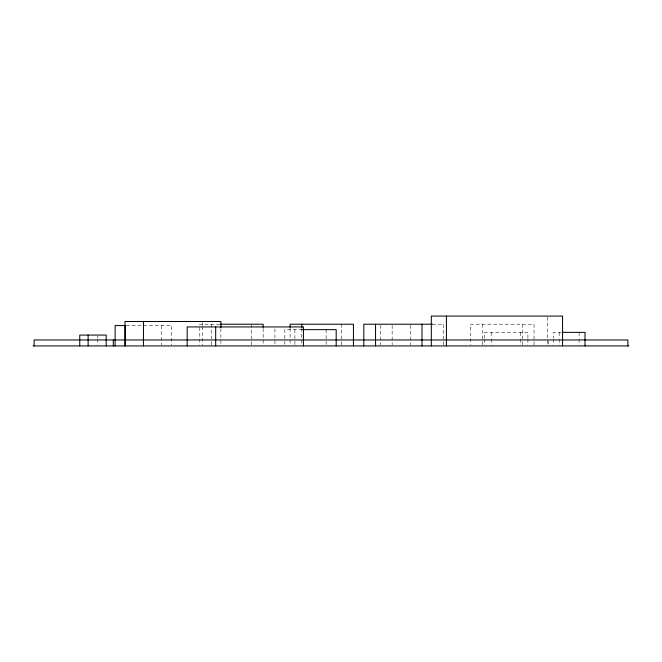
<?xml version="1.0" encoding="UTF-8"?>
<svg xmlns="http://www.w3.org/2000/svg" width="662" height="662" viewBox="0 0 662 662"><rect width="100%" height="100%" fill="white"/><g stroke="black" fill="none" stroke-linecap="round" stroke-linejoin="round"><path stroke-width="0.5" stroke-dasharray="3.31 2.48" d="M219.792 324.214L199.8 324.214L199.8 344.894M432.41 324.214L443.763 324.214L443.763 344.894M126.21 325.572L171.632 325.572L171.632 344.91M302.385 329.643L284.834 329.643L284.834 344.91M561.268 332.357L553.333 332.357L553.333 338.174M579.142 332.357L579.142 338.174M579.142 339.143L579.142 344.952M559.2 332.357L559.2 338.174M559.2 339.143L559.2 344.952M553.333 339.143L553.333 344.952M548.715 340.947L548.715 344.927M547.457 317.106L547.457 344.894M534.052 344.894L534.052 324.214L470.699 324.214L470.699 344.894M527.904 338.174L527.904 332.357L484.228 332.357L484.228 338.174M527.904 339.143L527.904 344.952M522.31 324.214L522.31 344.894M520.357 332.357L520.357 338.174M520.357 339.143L520.357 344.952M491.775 332.357L491.775 338.174M491.775 339.143L491.775 344.952M484.228 339.143L484.228 344.952M482.441 324.214L482.441 344.894M410.258 325.249L410.258 344.894M392.152 325.249L392.152 344.894M380.41 325.249L380.41 344.894M341.7 324.214L341.7 344.894M326.126 329.643L326.126 344.91M301.822 328.352L301.822 344.894M294.896 329.643L294.896 344.91M290.088 328.352L290.088 344.894M274.912 328.931L274.912 344.927M263.153 328.352L263.153 344.894M251.411 324.214L251.411 344.894M220.876 328.625L220.876 344.91M211.534 324.214L211.534 344.894M202.431 322.518L202.431 325.572M202.431 326.589L202.431 344.91M161.569 325.572L161.569 344.91M97.811 336.056L97.811 338.034M97.811 339.018L97.811 344.935"/><path stroke-width="0.99" d="M220.438 324.214L263.153 324.214L263.153 327.318M432.41 324.214L363.81 324.214L363.81 345.928M125.432 325.572L115.114 325.572L115.114 345.928M302.385 329.643L336.188 329.643L336.188 345.928M562.295 332.357L585.009 332.357L585.009 345.928M33.1 345.928L628.9 345.928M627.874 345.928L627.874 339.954L34.126 339.954L34.126 345.928M562.551 345.928L562.551 316.072L431.326 316.072L431.326 345.928M446.42 316.072L446.42 345.928M422 324.214L422 345.928M375.544 324.214L375.544 345.928M353.442 345.928L353.442 324.214L290.088 324.214L290.088 327.318M303.428 345.928L303.428 326.929L187.172 326.929L187.172 345.928M301.822 324.214L301.822 327.318M220.876 327.607L220.876 321.5L125.01 321.5L125.01 345.928M215.68 326.929L215.68 345.928M143.455 321.5L143.455 345.928M125.176 325.572L125.176 345.928M113.285 339.954L113.285 345.928M106.193 345.928L106.193 335.071L79.746 335.071L79.746 345.928M88.129 335.071L88.129 345.928"/></g></svg>
